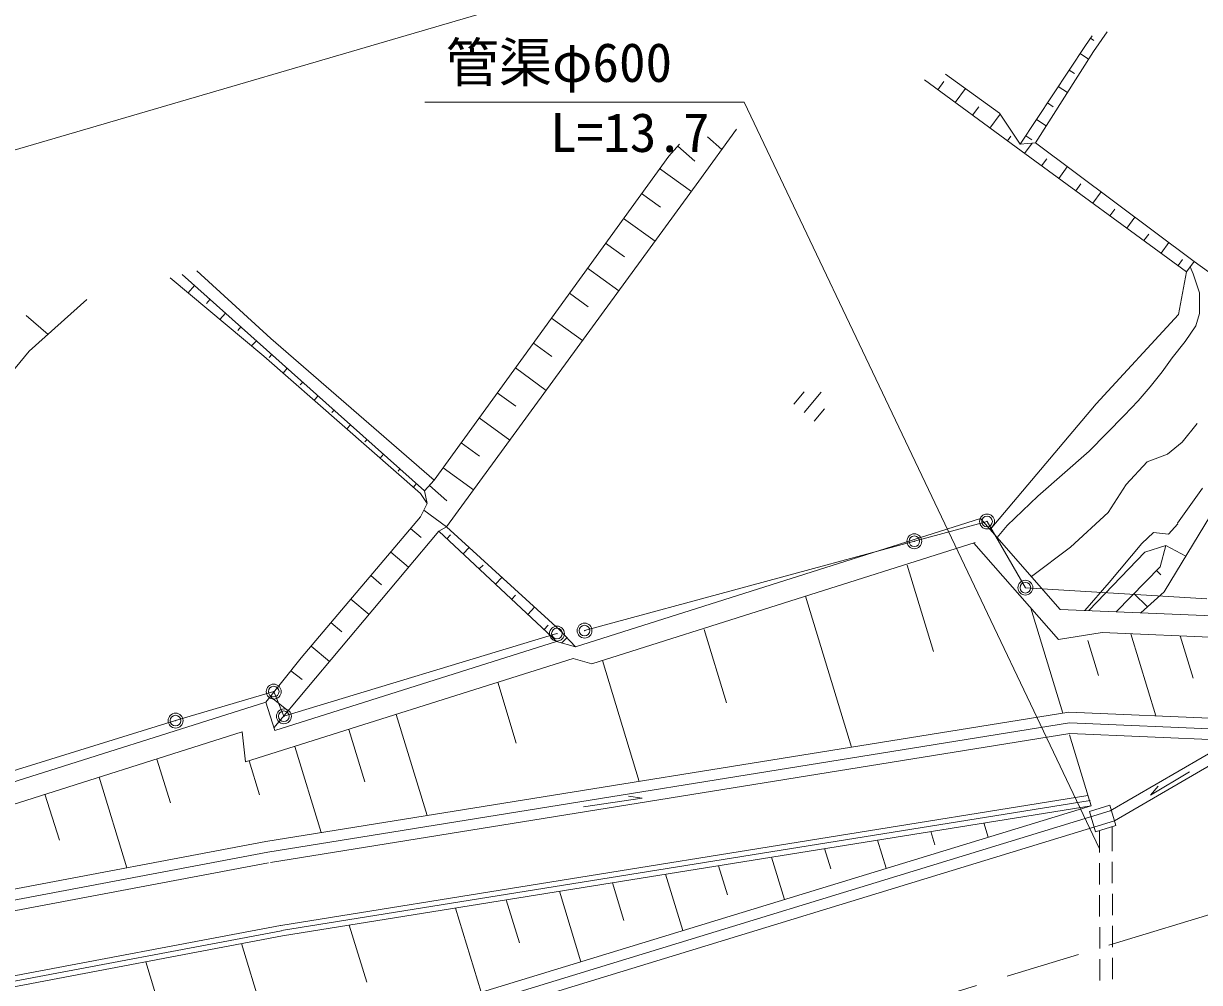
# Model space of a CAD drawing. Units: millimetres, scale not verified. Extents: x 40000 to 680000, y 20000 to 380000.
# Drawn here: x 294523 to 349756, y 298427 to 343462 of the extents above; entities that cross this region are included whole.
import ezdxf
from ezdxf.enums import TextEntityAlignment as Align

# ---------------------------------------------------------------- set-up
doc = ezdxf.new("R2010")
doc.units = ezdxf.units.MM
doc.header["$LTSCALE"] = 1000
doc.header["$PDMODE"] = 32
doc.header["$PDSIZE"] = 500
doc.linetypes.add('CHAIN', pattern=[18.5, 12, -1.5, 3.5, -1.5])
for name, color, linetype, lineweight in [('M-BGD', 7, 'Continuous', 13), ('M-BMK', 2, 'CHAIN', 13), ('M-BMK-ROW', 30, 'Continuous', 13), ('M-STR-HTXT', 7, 'Continuous', 13)]:
    doc.layers.add(name, color=color, linetype=linetype, lineweight=lineweight)
doc.styles.add('ＭＳ ゴシック', font='')
doc.styles.get('ＭＳ ゴシック').set_extended_font_data('MS Gothic')

msp = doc.modelspace()

# ---------------------------------------------------------------- linework, layer by layer
at = {"layer": 'M-BGD'}
for p, q in [((344782, 342145), (345416, 343066)), ((344710, 342881), (344400, 342435)), ((344630, 342766), (344786, 342657)), ((341338, 337797), (344400, 342435)), ((342049, 337854), (344782, 342145)), ((344145, 342048), (344550, 341781)), ((336838, 340816), (341140, 337653)), ((337831, 341076), (340366, 339251)), ((343635, 341276), (343885, 341110)), ((337468, 340353), (337752, 340739)), ((338284, 339753), (338763, 340405)), ((343124, 340503), (343555, 340218)), ((342614, 339730), (342880, 339554)), ((339100, 339153), (339391, 339549)), ((339916, 338553), (340396, 339206)), ((340366, 339251), (341338, 337797)), ((342103, 338957), (342560, 338655)), ((326248, 336057), (328012, 338500)), ((326655, 338144), (327322, 337545)), ((340732, 337953), (340889, 338168)), ((341593, 338184), (341874, 337998)), ((324825, 337237), (325326, 337795)), ((325247, 337707), (326046, 336991)), ((341140, 337653), (349151, 331801)), ((341338, 337797), (342049, 337854)), ((341540, 337361), (341891, 337841)), ((342049, 337854), (349505, 332285)), ((313810, 322016), (324825, 337237)), ((342341, 336775), (342585, 337109)), ((324401, 336651), (325894, 335571)), ((343142, 336190), (343543, 336738)), ((314393, 319824), (326248, 336057)), ((343944, 335605), (344180, 335929)), ((323554, 335480), (324446, 334835)), ((344745, 335020), (345133, 335551)), ((345546, 334434), (345775, 334748)), ((322707, 334310), (324189, 333237)), ((346347, 333849), (346722, 334363)), ((321859, 333139), (322746, 332497)), ((347148, 333264), (347370, 333567)), ((347949, 332679), (348312, 333176)), ((321012, 331968), (322484, 330903)), ((348750, 332093), (348964, 332387)), ((349151, 331801), (349505, 332285)), ((349458, 331712), (349319, 332032)), ((349505, 332285), (351975, 330506)), ((301412, 331522), (305817, 327834)), ((301975, 331669), (308727, 325653)), ((302663, 331850), (306146, 328665)), ((348764, 329790), (349151, 331801)), ((349751, 330815), (349458, 331712)), ((302551, 331156), (302251, 330819)), ((294790, 328067), (297499, 330495)), ((303278, 330508), (303110, 330320)), ((320165, 330797), (321045, 330160)), ((349754, 329839), (349751, 330815)), ((294647, 329747), (295676, 328862)), ((304004, 329861), (303744, 329569)), ((344908, 325604), (348764, 329790)), ((349586, 329266), (349754, 329839)), ((304731, 329214), (304587, 329052)), ((319317, 329626), (320779, 328568)), ((349086, 328535), (349586, 329266)), ((306146, 328665), (313810, 322016)), ((305458, 328566), (305237, 328319)), ((318470, 328456), (319344, 327823)), ((348466, 327765), (349086, 328535)), ((289955, 322265), (294790, 328067)), ((305817, 327834), (313172, 321395)), ((306184, 327919), (306062, 327782)), ((347998, 327104), (348466, 327765)), ((306911, 327271), (306713, 327049)), ((317623, 327285), (319075, 326234)), ((347443, 326393), (347998, 327104)), ((307637, 326624), (307522, 326495)), ((308364, 325977), (308177, 325767)), ((316776, 326114), (317644, 325486)), ((330706, 325593), (331188, 326167)), ((331185, 325191), (331988, 326149)), ((346877, 325748), (347443, 326393)), ((308727, 325653), (313364, 321508)), ((331664, 324789), (332146, 325364)), ((339918, 319701), (344908, 325604)), ((346216, 325048), (346877, 325748)), ((309113, 325308), (309005, 325187)), ((315928, 324943), (317370, 323900)), ((346216, 325048), (344578, 323379)), ((309886, 324617), (309713, 324423)), ((348948, 323802), (349639, 324673)), ((310659, 323926), (310559, 323814)), ((315081, 323772), (315943, 323149)), ((348255, 323233), (348948, 323802)), ((311432, 323235), (311273, 323057)), ((344578, 323379), (342159, 321268)), ((347295, 322875), (348255, 323233)), ((314234, 322602), (315665, 321566)), ((346317, 321817), (347295, 322875)), ((312204, 322544), (312114, 322442)), ((313364, 321508), (313810, 322016)), ((312977, 321853), (312833, 321692)), ((313364, 321508), (313483, 320924)), ((313587, 321762), (314399, 321049)), ((345473, 320496), (346317, 321817)), ((349890, 321635), (349354, 320870)), ((313172, 321395), (313483, 320924)), ((313483, 320924), (313172, 320299)), ((342159, 321268), (340723, 319887)), ((313327, 320612), (314393, 319824)), ((343705, 318876), (345473, 320496)), ((348102, 316777), (350534, 320794)), ((349354, 320870), (348727, 319998)), ((313172, 320299), (307562, 313675)), ((314028, 319625), (314393, 319824)), ((314393, 319824), (319706, 314968)), ((339471, 320211), (320442, 314197)), ((339471, 320211), (343217, 315948)), ((340723, 319887), (340255, 319318)), ((348746, 319966), (348307, 319474)), ((306287, 310378), (314028, 319625)), ((312704, 319747), (313205, 319323)), ((314028, 319625), (319358, 314645)), ((314409, 319269), (314572, 319445)), ((347590, 319553), (347053, 319045)), ((348307, 319474), (347590, 319553)), ((315170, 318558), (315450, 318858)), ((339218, 319082), (321211, 313391)), ((339150, 319060), (343129, 314534)), ((341864, 317488), (343705, 318876)), ((347053, 319045), (345510, 317207)), ((347187, 318635), (348182, 318951)), ((348182, 318951), (347909, 317943)), ((348182, 318951), (349109, 318440)), ((311769, 318643), (312610, 317931)), ((344555, 315892), (347187, 318635)), ((315931, 317847), (316104, 318032)), ((336027, 318024), (337267, 313967)), ((347909, 317943), (345837, 315837)), ((347740, 317772), (347940, 317575)), ((310834, 317539), (311342, 317109)), ((316693, 317135), (316989, 317452)), ((345510, 317207), (344374, 315899)), ((317454, 316424), (317636, 316619)), ((331246, 316562), (333412, 309475)), ((346678, 316692), (347312, 316069)), ((348102, 316777), (346998, 315788)), ((309899, 316435), (310752, 315712)), ((318215, 315712), (318527, 316046)), ((343339, 311073), (341829, 316013)), ((343217, 315948), (350727, 315629)), ((362659, 316429), (345563, 306480)), ((308964, 315331), (309480, 314894)), ((318977, 315001), (319168, 315206)), ((319706, 314968), (320442, 314197)), ((326491, 315010), (327548, 311553)), ((345179, 314864), (343129, 314534)), ((345179, 314864), (350977, 314617)), ((319554, 314446), (306323, 310265)), ((319358, 314645), (319554, 314446)), ((320442, 314197), (319554, 314446)), ((319805, 314376), (320045, 314613)), ((345011, 312841), (344508, 314487)), ((347705, 310943), (346524, 314807)), ((349464, 312717), (348855, 314708)), ((308029, 314227), (308895, 313494)), ((320344, 313648), (304951, 308783)), ((307562, 313675), (305904, 311590)), ((321211, 313391), (320344, 313648)), ((321709, 313548), (323445, 307870)), ((307078, 313067), (307604, 312649)), ((316794, 312525), (317666, 309673)), ((305904, 311590), (279346, 303197)), ((306323, 310265), (305904, 311590)), ((306111, 311850), (306956, 311178)), ((343614, 311117), (305906, 305047)), ((312026, 311019), (313479, 306266)), ((343614, 311117), (351929, 310763)), ((343643, 310615), (305992, 304554)), ((343643, 310615), (352054, 310258)), ((304790, 310190), (282012, 302991)), ((304951, 308783), (304790, 310190)), ((343673, 310114), (306126, 304069)), ((310547, 307855), (309796, 310314)), ((344531, 307171), (343649, 310059)), ((343673, 310114), (351253, 309791)), ((307259, 309512), (308496, 305464)), ((351505, 309359), (345764, 306019)), ((300778, 308921), (301429, 306860)), ((305611, 307242), (305123, 308837)), ((298082, 308070), (299376, 303811)), ((295531, 307263), (296214, 305104)), ((344519, 307211), (306603, 301107)), ((344531, 307171), (344667, 306729)), ((297890, 292432), (344667, 306729)), ((344627, 306976), (306643, 300861)), ((344667, 306729), (306682, 300614)), ((298036, 291954), (345563, 306480)), ((298182, 291476), (345764, 306019)), ((337320, 304897), (337131, 305516)), ((339827, 305249), (339623, 305917)), ((345054, 305556), (345058, 304526)), ((345654, 305746), (345657, 304590)), ((305906, 305047), (282613, 300640)), ((335045, 303788), (334639, 305114)), ((305992, 304554), (282735, 300154)), ((332437, 303768), (332148, 304713)), ((306032, 304053), (282857, 299668)), ((327582, 302545), (327165, 303911)), ((330263, 302327), (329656, 304312)), ((345059, 304026), (345062, 303026)), ((345659, 304090), (345662, 303090)), ((325482, 300865), (324673, 303510)), ((320700, 299404), (319690, 302708)), ((322722, 301341), (322182, 303109)), ((317815, 300289), (317198, 302307)), ((345064, 302526), (345067, 301526)), ((345664, 302590), (345667, 301590)), ((314807, 301922), (316014, 297972)), ((306589, 301105), (283588, 296754)), ((309824, 301120), (310642, 298443)), ((345069, 301026), (345072, 300026)), ((345669, 301090), (345672, 300090)), ((306636, 300859), (283649, 296511)), ((306682, 300614), (283710, 296268)), ((306356, 295020), (304758, 300250)), ((301125, 296588), (300266, 299400)), ((345074, 299526), (345077, 298526)), ((345673, 299590), (345677, 298590))]:
    msp.add_line(p, q, dxfattribs=at)
for points in [[(349283, 308316), (347451, 307231), (347822, 307640)], [(320831, 306671), (323578, 307085), (322940, 307179)]]:
    msp.add_lwpolyline(points, dxfattribs=at)
msp.add_lwpolyline([(345540, 306754), (345832, 305797), (344876, 305505), (344583, 306461)], close=True, dxfattribs=at)
at = {"layer": 'M-BMK'}
msp.add_line((310117, 289363), (365736, 306364), dxfattribs=at)
at = {"layer": 'M-BMK-ROW'}
for p, q in [((339778, 320076), (336363, 319148)), ((341579, 316967), (339778, 320076)), ((336363, 319148), (320873, 314953)), ((350107, 316436), (341579, 316967)), ((319577, 314813), (306752, 310927)), ((306275, 312088), (301664, 310725)), ((306752, 310927), (306275, 312088)), ((301664, 310725), (282980, 304950))]:
    msp.add_line(p, q, dxfattribs=at)
for centre in [(339778, 320076), (336363, 319148), (341579, 316967), (319577, 314813), (320873, 314953), (306275, 312088), (301664, 310725), (306752, 310927)]:
    msp.add_circle(centre, 350, dxfattribs=at)
for p in [(339778, 320076), (336363, 319148), (341579, 316967), (319577, 314813), (320873, 314953), (306275, 312088), (301664, 310725), (306752, 310927)]:
    msp.add_point(p, dxfattribs=at)
at = {"layer": 'M-STR-HTXT'}
for p, q in [((351108, 354215), (283681, 334467)), ((313366, 339776), (328366, 339776)), ((345057, 304703), (328366, 339776))]:
    msp.add_line(p, q, dxfattribs=at)

# ---------------------------------------------------------------- texts
at = {"layer": 'M-STR-HTXT', "style": 'ＭＳ ゴシック'}
for s, p in [('管渠φ600', (314348, 340169)), ('L=13.7', (319259, 336880))]:
    msp.add_text(s, height=1833, dxfattribs=at).set_placement(p, align=Align.BOTTOM_LEFT)

doc.saveas('drawing.dxf')
